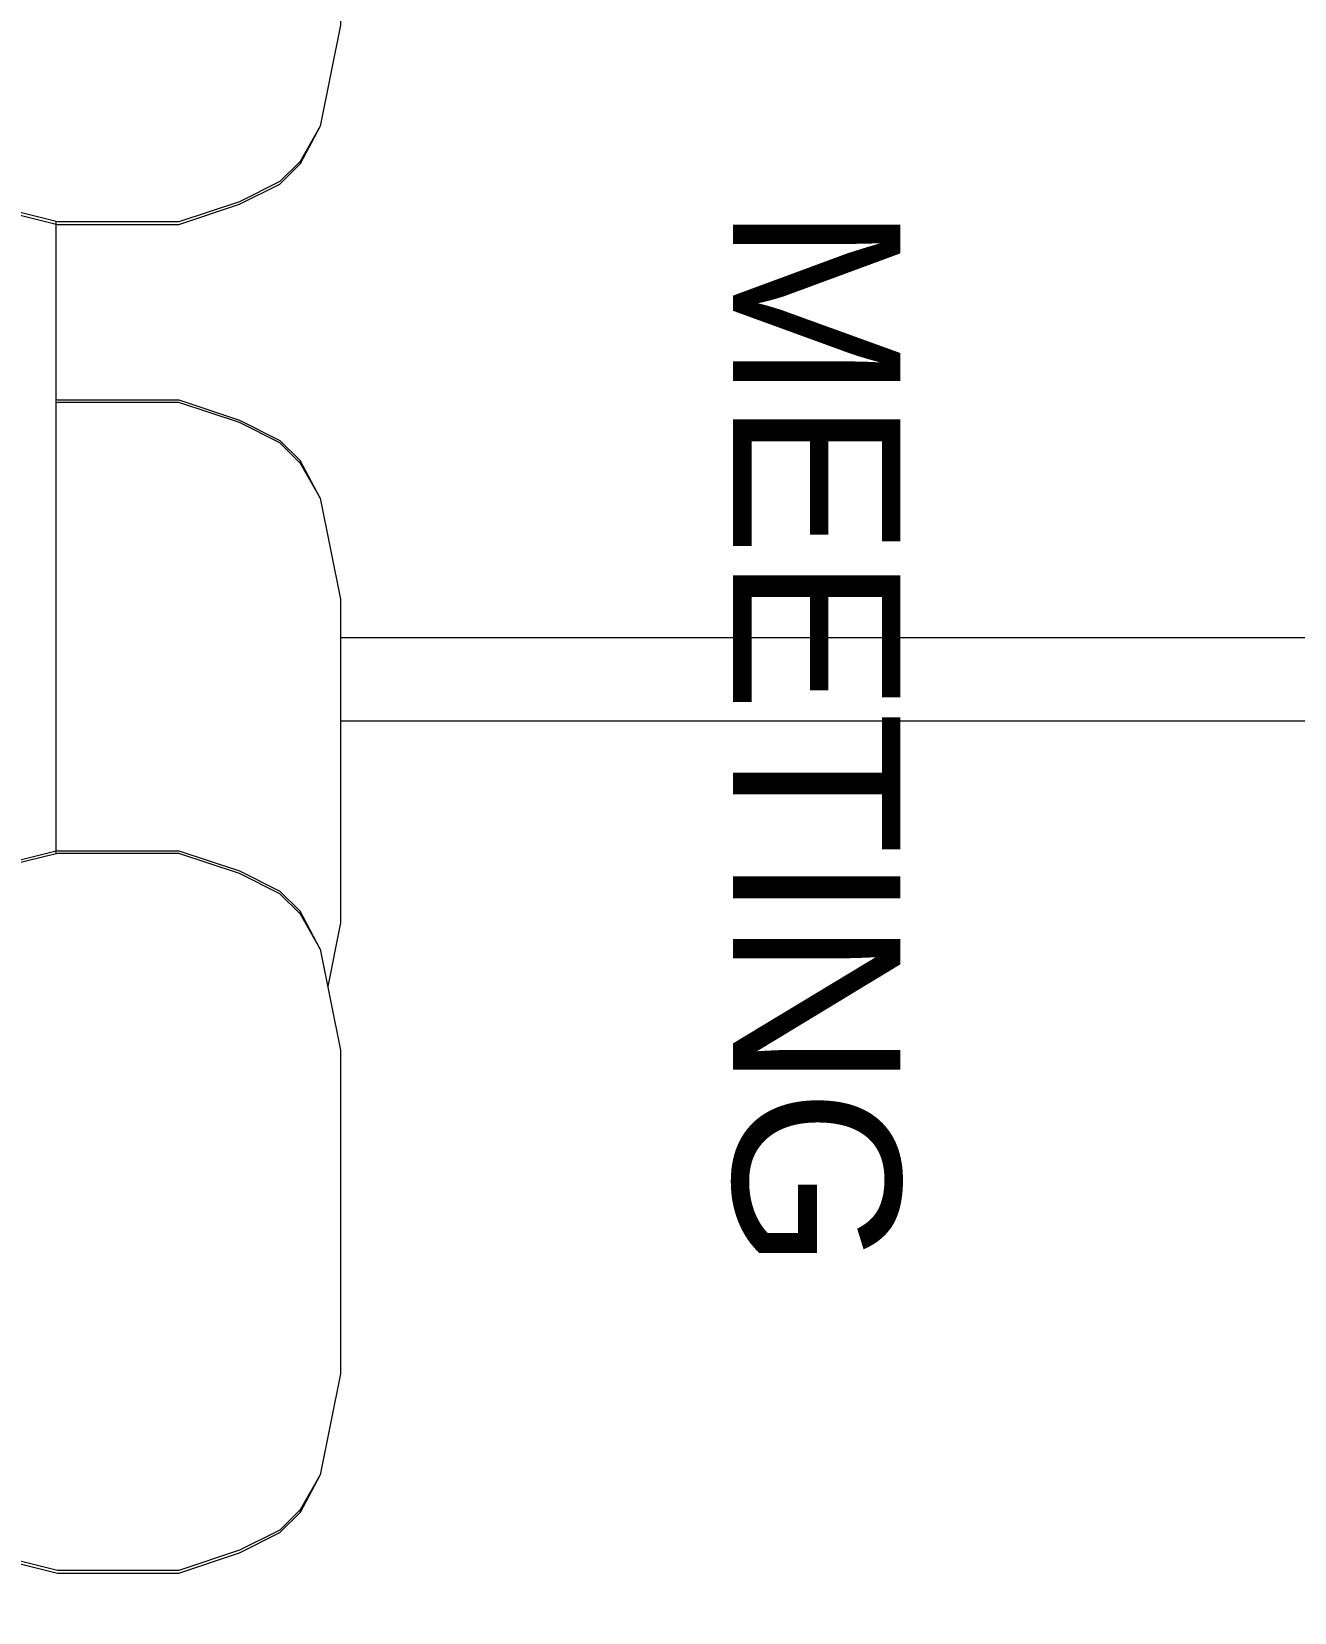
# Model space of a CAD drawing. Extents: x 65572 to 72871, y 30718 to 33858.
# Drawn here: x 66872.15 to 66909.88, y 32260.34 to 32307.57 of the extents above; entities that cross this region are included whole.
import ezdxf

# ---------------------------------------------------------------- set-up
doc = ezdxf.new("R2010")
doc.units = 0
doc.header["$LTSCALE"] = 0.5
doc.header["$MEASUREMENT"] = 0
doc.layers.get('0').update_dxf_attribs({"color": 20, "linetype": 'CONTINUOUS'})
doc.layers.add('_KTI_CONTROL', color=7, linetype='CONTINUOUS')
for name, color, linetype, lineweight in [('Annotations', 40, 'CONTINUOUS', 5), ('Layout', 154, 'CONTINUOUS', 5), ('Viewed', 150, 'CONTINUOUS', 9)]:
    doc.layers.add(name, color=color, linetype=linetype, lineweight=lineweight)
doc.styles.get("Standard").update_dxf_attribs({"font": 'arial.ttf'})

# ---------------------------------------------------------------- blocks, each defined once
blk = doc.blocks.new('12fstg01')
at = {"color": 0, "linetype": 'ByBlock'}
for p, q in [((-0.1651, 0.78624), (-0.10158, 0.79897)), ((-0.10158, 0.79897), (0.10158, 0.79897)), ((0.10158, 0.79897), (0.1651, 0.78624)), ((-0.1651, 0.78624), (-0.18876, 0.7736)), ((-0.1871, 0.7736), (-0.1651, 0.78624)), ((0.1651, 0.78624), (0.1871, 0.7736)), ((0.1651, 0.78624), (0.18862, 0.7736)), ((-0.20136, 0.76086), (-0.18876, 0.7736)), ((-0.1871, 0.7736), (-0.19983, 0.76086)), ((-0.18876, 0.7736), (-0.1871, 0.7736)), ((0.1871, 0.7736), (0.18862, 0.7736)), ((0.1871, 0.7736), (0.19983, 0.76086)), ((0.18862, 0.7736), (0.20136, 0.76086)), ((-0.21409, 0.73549), (-0.20136, 0.76086)), ((-0.19983, 0.76086), (-0.21257, 0.73549)), ((0.19983, 0.76086), (0.21243, 0.73549)), ((0.21409, 0.73549), (0.20136, 0.76086)), ((-0.22682, 0.69739), (-0.21409, 0.73549)), ((-0.21257, 0.73549), (-0.22516, 0.69739)), ((0.21243, 0.73549), (0.22516, 0.69739)), ((0.22682, 0.69739), (0.21409, 0.73549)), ((-0.22682, 0.62118), (-0.22682, 0.69739)), ((-0.22516, 0.69739), (-0.22516, 0.62118)), ((0.22516, 0.69739), (0.22516, 0.62118)), ((0.22682, 0.62118), (0.22682, 0.69739)), ((-0.22682, 0.62118), (-0.21409, 0.57035)), ((-0.22516, 0.62118), (-0.21257, 0.57035)), ((0.22516, 0.62118), (0.21243, 0.57035)), ((0.21409, 0.57035), (0.22682, 0.62118)), ((-0.20136, 0.54498), (-0.21409, 0.57035)), ((-0.21257, 0.57035), (-0.19983, 0.54498)), ((0.21243, 0.57035), (0.19983, 0.54498)), ((0.20136, 0.54498), (0.21409, 0.57035)), ((-0.20136, 0.54498), (-0.18876, 0.53225)), ((-0.19983, 0.54498), (-0.1871, 0.53225)), ((0.19983, 0.54498), (0.1871, 0.53225)), ((0.18862, 0.53225), (0.20136, 0.54498)), ((-0.18876, 0.53225), (-0.1871, 0.53225)), ((-0.1871, 0.53225), (-0.1651, 0.51961)), ((0.1651, 0.51961), (0.1871, 0.53225)), ((0.1871, 0.53225), (0.18862, 0.53225)), ((-0.1651, 0.51961), (0.1651, 0.51961)), ((-0.03806, 0.4434), (-0.03806, 0.51961)), ((0.03806, 0.51961), (0.03806, 0.4434)), ((-0.24135, 0.43067), (-0.19056, 0.45604)), ((-0.19056, 0.45604), (-0.07625, 0.4434)), ((0.07611, 0.4434), (0.19042, 0.45604)), ((0.19042, 0.45604), (0.24135, 0.43067)), ((-0.07625, 0.4434), (0.07611, 0.4434)), ((-0.25408, 0.41812), (-0.24135, 0.43067)), ((0.24135, 0.43067), (0.25394, 0.41812)), ((-0.22862, 0.39469), (-0.25408, 0.41812)), ((0.25394, 0.41812), (0.22862, 0.39469)), ((0.22862, 0.39469), (-0.22862, 0.39469)), ((-0.03806, 0.37983), (-0.03806, 0.39469)), ((-0.02546, 0.24015), (-0.02546, 0.39256)), ((-0.02546, 0.39256), (0.02533, 0.39256)), ((0.02533, 0.39256), (0.02533, 0.24015)), ((0.03806, 0.39469), (0.03806, 0.37983)), ((-0.02546, 0.37983), (-0.03806, 0.37983)), ((0.03806, 0.37983), (0.02533, 0.37983)), ((-0.03806, 0.24015), (0.03806, 0.24015)), ((-0.03806, 0.149), (-0.03806, 0.24015)), ((-0.02699, 0.08885), (-0.02699, 0.24015)), ((0.02699, 0.08885), (0.02699, 0.24015)), ((0.03806, 0.24015), (0.03806, 0.14891)), ((-0.25367, 0.1132), (-0.03681, 0.14918)), ((0.03515, 0.14937), (0.25367, 0.1132)), ((-0.25367, 0.0751), (-0.25367, 0.1132)), ((0.25367, 0.1132), (0.25367, 0.0751)), ((-0.02463, 0.08728), (-0.25367, 0.0751)), ((-0.02131, 0.08562), (-0.1568, 0.0751)), ((-0.1568, 0.0751), (-0.1568, 0.08017)), ((0, 0.0751), (-0.02463, 0.08728)), ((0.02436, 0.08728), (0, 0.0751)), ((0.02104, 0.08562), (0.1568, 0.0751)), ((0.25367, 0.0751), (0.02436, 0.08728)), ((0.1568, 0.0751), (0.1568, 0.08017)), ((-0.27747, 0.056), (-0.25256, 0.07399)), ((-0.25256, 0.07399), (-0.20648, 0.07399)), ((-0.20648, 0.07399), (-0.18157, 0.056)), ((-0.16399, 0.07399), (-0.18766, 0.06034)), ((-0.11971, 0.07399), (-0.16399, 0.07399)), ((-0.11971, 0.07399), (-0.08857, 0.056)), ((-0.03806, 0.056), (-0.01273, 0.07399)), ((-0.01273, 0.07399), (0.01273, 0.07399)), ((0.01273, 0.07399), (0.03806, 0.056)), ((0.08857, 0.056), (0.11971, 0.07399)), ((0.11971, 0.07399), (0.16399, 0.07399)), ((0.16399, 0.07399), (0.18738, 0.06034)), ((0.18143, 0.056), (0.20634, 0.07399)), ((0.20634, 0.07399), (0.25256, 0.07399)), ((0.25256, 0.07399), (0.27747, 0.056)), ((-0.27747, 0.0179), (-0.27747, 0.056)), ((-0.18157, 0.056), (-0.18157, 0.0179)), ((-0.08857, 0.0179), (-0.08857, 0.056)), ((-0.03806, 0.056), (-0.03806, 0.0179)), ((0.03806, 0.056), (0.03806, 0.0179)), ((0.08857, 0.0179), (0.08857, 0.056)), ((0.18143, 0.0179), (0.18143, 0.056)), ((0.27747, 0.0179), (0.27747, 0.056)), ((-0.25256, 0), (-0.27747, 0.0179)), ((-0.18157, 0.0179), (-0.20648, 0)), ((-0.16399, 0), (-0.18766, 0.01356)), ((-0.08857, 0.0179), (-0.11971, 0)), ((-0.03806, 0.0179), (-0.01273, 0)), ((0.01273, 0), (0.03806, 0.0179)), ((0.11971, 0), (0.08857, 0.0179)), ((0.16399, 0), (0.18738, 0.01347)), ((0.20634, 0), (0.18143, 0.0179)), ((0.25256, 0), (0.27747, 0.0179)), ((-0.20648, 0), (-0.25256, 0)), ((-0.11971, 0), (-0.16399, 0)), ((-0.01273, 0), (0.01273, 0)), ((0.11971, 0), (0.16399, 0)), ((0.25256, 0), (0.20634, 0))]:
    blk.add_line(p, q, dxfattribs=at)
at = {"layer": '_KTI_CONTROL'}
blk.add_polyline3d([(0, 0, 0), (0, 0, 0)], dxfattribs=at)
blk.add_polyline3d([(0, 0, 0), (0, 0, 0)], dxfattribs=at)

msp = doc.modelspace()

# ---------------------------------------------------------------- linework, layer by layer
at = {"layer": 'Layout', "linetype": 'ByBlock'}
for p, q in [((66872.916825, 32296.570197), (66872.86597, 32296.55746)), ((66872.916825, 32296.49117), (66872.86597, 32296.478572)), ((66872.916825, 32296.570197), (66876.543261, 32296.570197)), ((66876.543261, 32296.49117), (66872.916825, 32296.49117)), ((66876.543261, 32296.570197), (66878.356479, 32295.964327)), ((66878.356479, 32295.891886), (66876.543261, 32296.49117)), ((66878.356479, 32295.964327), (66879.563828, 32295.358458)), ((66879.563828, 32295.286017), (66878.356479, 32295.891886)), ((66879.563828, 32295.358458), (66880.169698, 32294.759174)), ((66880.169698, 32294.680147), (66879.563828, 32295.286017)), ((66880.169698, 32294.759174), (66880.169698, 32294.680147)), ((66880.771177, 32293.633047), (66880.169698, 32294.759174)), ((66880.169698, 32294.680147), (66880.771177, 32293.633047)), ((66880.771177, 32293.633047), (66881.377046, 32290.610284)), ((66881.377046, 32290.610284), (66881.377046, 32280.942714)), ((66881.377046, 32280.942714), (66880.99566, 32279.039929))]:
    msp.add_line(p, q, dxfattribs=at)
msp.add_lwpolyline([(66872.86597, 32301.896092), (66872.86597, 32283.005433)], dxfattribs=at)
at = {"layer": 'Viewed', "linetype": 'ByBlock'}
for p, q in [((66881.377046, 32289.468035), (66948.372352, 32289.468035)), ((66881.377046, 32289.468035), (66948.372352, 32289.468035)), ((66948.372352, 32286.968035), (66881.377046, 32286.968035)), ((66948.372352, 32286.968035), (66881.377046, 32286.968035))]:
    msp.add_line(p, q, dxfattribs=at)

# ---------------------------------------------------------------- block references
at = {"layer": 'Layout', "linetype": 'ByBlock', "xscale": 47.58705652932135, "yscale": 47.58705652932135, "zscale": 47.58705652932135, "rotation": 270}
for p in [(66843.356537, 32312.598027), (66843.356537, 32272.30336)]:
    msp.add_blockref('12fstg01', p, dxfattribs=at)

# ---------------------------------------------------------------- texts
at = {"layer": 'Annotations', "insert": (66898.110457, 32316.96576), "char_height": 5, "width": 60.99887021, "attachment_point": 1, "rotation": 270}
msp.add_mtext('\\pxqc;MEETING', dxfattribs=at)

doc.saveas('drawing.dxf')
